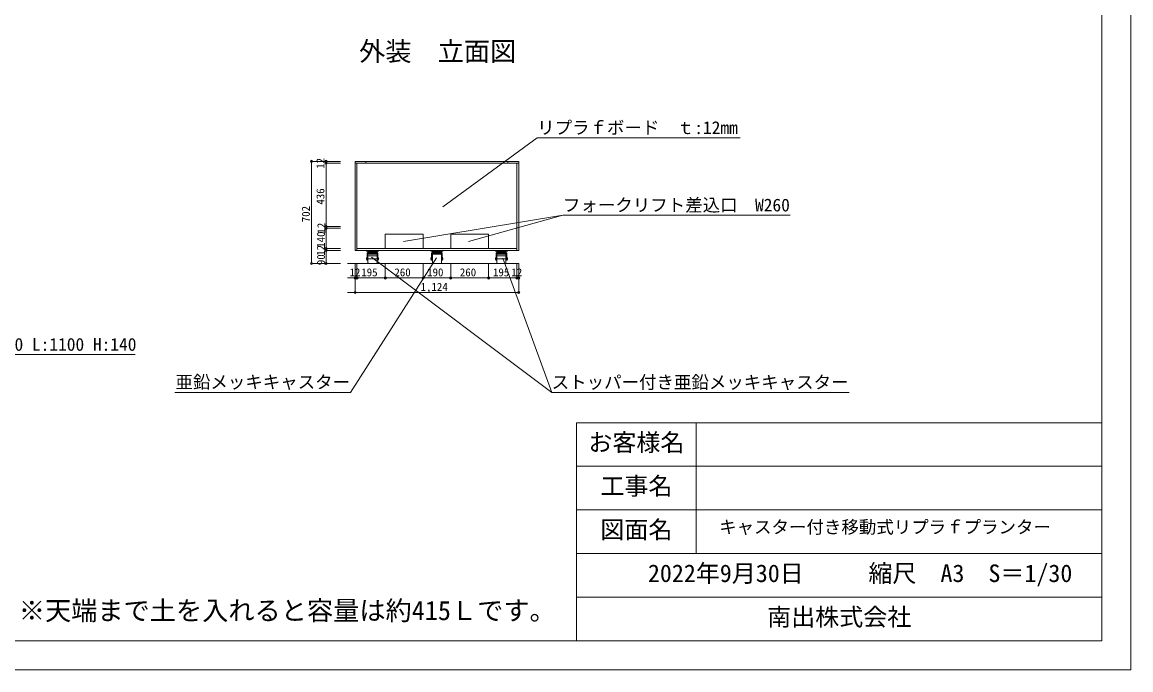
# Model space of a CAD drawing. Units: millimetres at full size, sheet at 1:30; details may follow other scales. Extents: x -6300 to 6300, y -4455 to 4455.
# Drawn here: x -1320 to 6300, y -4455 to 0 of the extents above; entities that cross this region are included whole.
import ezdxf
from ezdxf.enums import TextEntityAlignment as Align

# ---------------------------------------------------------------- set-up
doc = ezdxf.new("R2010")
doc.units = ezdxf.units.MM
doc.header["$LTSCALE"] = 30
doc.header["$PDMODE"] = 32
doc.header["$PDSIZE"] = 15
for name, color, linetype, lineweight in [('0-0', 7, 'Continuous', 18), ('0-1', 7, 'Continuous', 9), ('1-0', 7, 'Continuous', 9)]:
    doc.layers.add(name, color=color, linetype=linetype, lineweight=lineweight)
doc.styles.add('ＭＳ ゴシック', font='')
doc.styles.get('ＭＳ ゴシック').set_extended_font_data('MS Gothic')

msp = doc.modelspace()

# ---------------------------------------------------------------- linework, layer by layer
at = {"layer": '0-0'}
for p, q in [((6100, -4255), (6100, 4255)), ((-6100, -4255), (6100, -4255))]:
    msp.add_line(p, q, dxfattribs=at)
msp.add_lwpolyline([(6300, 4455), (-6300, 4455), (-6300, -4455), (6300, -4455)], close=True, dxfattribs=at)
at = {"layer": '0-1'}
for p, q in [((2491.33, -4255), (2491.33, -2755)), ((2491.33, -2755), (6100, -2755)), ((3311.9, -2755), (3311.9, -3655)), ((2491.33, -3055), (6100, -3055)), ((2491.33, -3355), (6100, -3355)), ((2491.33, -3655), (6100, -3655)), ((2491.33, -3955), (6100, -3955))]:
    msp.add_line(p, q, dxfattribs=at)
at = {"layer": '1-0'}
for p, q in [((1572.34, -1269.99), (2219.67, -795.99)), ((2219.67, -795.99), (3616.1, -795.99)), ((969.04, -969.76), (969.04, -957.76)), ((1043.04, -957.76), (969.04, -957.76)), ((969.04, -969.76), (969.04, -1569.76)), ((981.04, -969.76), (969.04, -969.76)), ((981.04, -969.76), (2019.04, -969.76)), ((981.04, -1557.76), (981.04, -969.76)), ((1043.04, -957.76), (2019.04, -957.76)), ((2019.04, -957.76), (2093.04, -957.76)), ((2019.04, -969.76), (2019.04, -957.76)), ((2019.04, -969.76), (2031.04, -969.76)), ((2031.04, -969.76), (2081.04, -969.76)), ((2081.04, -969.76), (2093.04, -969.76)), ((2081.04, -1557.76), (2081.04, -969.76)), ((2397.21, -1328.14), (1301.21, -1508.14)), ((1176.04, -1557.76), (1176.04, -1457.76)), ((1176.04, -1457.76), (1436.04, -1457.76)), ((1436.04, -1557.76), (1436.04, -1457.76)), ((1626.04, -1557.76), (1626.04, -1457.76)), ((1626.04, -1457.76), (1886.04, -1457.76)), ((1886.04, -1557.76), (1886.04, -1457.76)), ((969.04, -1569.76), (2093.04, -1569.76)), ((981.04, -1557.76), (981.04, -1569.76)), ((981.04, -1557.76), (2081.04, -1557.76)), ((1047.04, -1572.76), (1047.04, -1569.76)), ((1047.04, -1572.76), (1129.04, -1572.76)), ((1048.54, -1574.76), (1047.04, -1572.76)), ((1127.54, -1574.76), (1048.54, -1574.76)), ((1051.03, -1617.26), (1051.03, -1585.76)), ((1051.03, -1585.76), (1054.54, -1585.76)), ((1054.54, -1585.76), (1055.54, -1584.76)), ((1121.54, -1589.76), (1054.54, -1589.76)), ((1054.54, -1637.26), (1054.54, -1589.83)), ((1121.54, -1592.76), (1054.54, -1592.76)), ((1055.54, -1584.76), (1056.88, -1579.76)), ((1120.54, -1584.76), (1055.54, -1584.76)), ((1057.02, -1579.76), (1055.68, -1574.76)), ((1057.43, -1596.61), (1056.54, -1598.76)), ((1056.54, -1655.76), (1056.54, -1598.76)), ((1057.02, -1579.76), (1119.2, -1579.76)), ((1060.19, -1594.76), (1057.43, -1596.61)), ((1115.54, -1594.76), (1060.19, -1594.76)), ((1117.69, -1595.65), (1115.54, -1594.76)), ((1119.54, -1598.42), (1117.69, -1595.65)), ((1119.2, -1579.76), (1120.54, -1574.76)), ((1120.54, -1584.76), (1119.2, -1579.76)), ((1119.54, -1655.76), (1119.54, -1598.42)), ((1120.54, -1584.76), (1121.54, -1585.76)), ((1121.54, -1585.76), (1125.03, -1585.76)), ((1121.54, -1637.26), (1121.54, -1589.76)), ((1125.03, -1617.26), (1125.03, -1585.76)), ((1127.54, -1574.76), (1129.04, -1572.76)), ((1129.04, -1572.76), (1129.04, -1569.76)), ((1490.04, -1572.76), (1490.04, -1569.76)), ((1490.04, -1572.76), (1572.04, -1572.76)), ((1491.54, -1574.76), (1490.04, -1572.76)), ((1570.54, -1574.76), (1491.54, -1574.76)), ((1494.03, -1617.26), (1494.03, -1585.76)), ((1494.03, -1585.76), (1497.54, -1585.76)), ((1497.54, -1585.76), (1498.54, -1584.76)), ((1564.54, -1589.76), (1497.54, -1589.76)), ((1497.54, -1637.26), (1497.54, -1589.83)), ((1564.54, -1592.76), (1497.54, -1592.76)), ((1498.54, -1584.76), (1499.88, -1579.76)), ((1563.54, -1584.76), (1498.54, -1584.76)), ((1500.02, -1579.76), (1498.68, -1574.76)), ((1500.43, -1596.61), (1499.54, -1598.76)), ((1499.54, -1655.76), (1499.54, -1598.76)), ((1500.02, -1579.76), (1562.2, -1579.76)), ((1503.19, -1594.76), (1500.43, -1596.61)), ((1558.54, -1594.76), (1503.19, -1594.76)), ((1560.69, -1595.65), (1558.54, -1594.76)), ((1562.54, -1598.42), (1560.69, -1595.65)), ((1562.2, -1579.76), (1563.54, -1574.76)), ((1563.54, -1584.76), (1562.2, -1579.76)), ((1562.54, -1655.76), (1562.54, -1598.42)), ((1563.54, -1584.76), (1564.54, -1585.76)), ((1564.54, -1585.76), (1568.03, -1585.76)), ((1564.54, -1637.26), (1564.54, -1589.76)), ((1568.03, -1617.26), (1568.03, -1585.76)), ((1570.54, -1574.76), (1572.04, -1572.76)), ((1572.04, -1572.76), (1572.04, -1569.76)), ((1933.04, -1572.76), (1933.04, -1569.76)), ((1933.04, -1572.76), (2015.04, -1572.76)), ((1934.54, -1574.76), (1933.04, -1572.76)), ((2013.54, -1574.76), (1934.54, -1574.76)), ((1937.03, -1617.26), (1937.03, -1585.76)), ((1937.03, -1585.76), (1940.54, -1585.76)), ((1940.54, -1585.76), (1941.54, -1584.76)), ((2007.54, -1589.76), (1940.54, -1589.76)), ((1940.54, -1637.26), (1940.54, -1589.83)), ((2007.54, -1592.76), (1940.54, -1592.76)), ((1941.54, -1584.76), (1942.88, -1579.76)), ((2006.54, -1584.76), (1941.54, -1584.76)), ((1943.02, -1579.76), (1941.68, -1574.76)), ((1943.43, -1596.61), (1942.54, -1598.76)), ((1942.54, -1655.76), (1942.54, -1598.76)), ((1943.02, -1579.76), (2005.2, -1579.76)), ((1946.19, -1594.76), (1943.43, -1596.61)), ((2001.54, -1594.76), (1946.19, -1594.76)), ((2003.69, -1595.65), (2001.54, -1594.76)), ((2005.54, -1598.42), (2003.69, -1595.65)), ((2005.2, -1579.76), (2006.54, -1574.76)), ((2006.54, -1584.76), (2005.2, -1579.76)), ((2005.54, -1655.76), (2005.54, -1598.42)), ((2006.54, -1584.76), (2007.54, -1585.76)), ((2007.54, -1585.76), (2011.03, -1585.76)), ((2007.54, -1637.26), (2007.54, -1589.76)), ((2011.03, -1617.26), (2011.03, -1585.76)), ((2013.54, -1574.76), (2015.04, -1572.76)), ((2015.04, -1572.76), (2015.04, -1569.76)), ((2081.04, -1557.76), (2081.04, -1569.76)), ((2093.79, -1659.76), (917.35, -1659.76)), ((1527.27, -1620.27), (937.05, -2547.53)), ((1047.03, -1623.26), (1048.03, -1622.26)), ((1047.03, -1623.26), (1047.03, -1631.26)), ((1047.03, -1627.26), (1049.03, -1627.26)), ((1047.03, -1631.26), (1048.03, -1632.26)), ((1047.04, -1623.26), (1047.04, -1631.26)), ((1048.03, -1622.26), (1049.03, -1622.26)), ((1048.03, -1632.26), (1049.03, -1632.26)), ((1050.03, -1617.26), (1049.03, -1618.26)), ((1049.03, -1636.26), (1049.03, -1618.26)), ((1049.03, -1636.26), (1050.03, -1637.26)), ((1050.03, -1617.26), (1056.54, -1617.26)), ((1050.03, -1637.26), (1056.54, -1637.26)), ((1051.03, -1637.26), (1051.03, -1617.26)), ((1056.54, -1606.59), (1119.54, -1606.59)), ((1056.54, -1627.26), (1119.54, -1627.26)), ((1057.43, -1657.91), (1056.54, -1655.76)), ((1060.19, -1659.76), (1057.43, -1657.91)), ((1115.88, -1659.76), (1058.54, -1659.76)), ((1117.54, -1659.76), (1060.19, -1659.76)), ((2319.94, -2546.85), (1081.96, -1616.82)), ((1115.88, -1659.76), (1118.64, -1657.91)), ((1118.64, -1657.91), (1119.54, -1655.76)), ((1126.03, -1617.26), (1119.54, -1617.26)), ((1126.03, -1637.26), (1119.54, -1637.26)), ((1125.03, -1637.26), (1125.03, -1617.26)), ((1126.03, -1617.26), (1127.03, -1618.26)), ((1126.03, -1637.26), (1127.03, -1636.26)), ((1127.03, -1636.26), (1127.03, -1618.26)), ((1128.03, -1622.26), (1127.03, -1622.26)), ((1127.03, -1627.26), (1129.03, -1627.26)), ((1128.03, -1632.26), (1127.03, -1632.26)), ((1128.03, -1622.26), (1129.03, -1623.26)), ((1129.03, -1631.26), (1128.03, -1632.26)), ((1129.03, -1631.26), (1129.03, -1623.26)), ((1129.04, -1631.26), (1129.04, -1623.26)), ((1490.03, -1623.26), (1491.03, -1622.26)), ((1490.03, -1623.26), (1490.03, -1631.26)), ((1490.03, -1627.26), (1492.03, -1627.26)), ((1490.03, -1631.26), (1491.03, -1632.26)), ((1490.04, -1623.26), (1490.04, -1631.26)), ((1491.03, -1622.26), (1492.03, -1622.26)), ((1491.03, -1632.26), (1492.03, -1632.26)), ((1493.03, -1617.26), (1492.03, -1618.26)), ((1492.03, -1636.26), (1492.03, -1618.26)), ((1492.03, -1636.26), (1493.03, -1637.26)), ((1493.03, -1617.26), (1499.54, -1617.26)), ((1493.03, -1637.26), (1499.54, -1637.26)), ((1494.03, -1637.26), (1494.03, -1617.26)), ((1500.43, -1657.91), (1499.54, -1655.76)), ((1503.19, -1659.76), (1500.43, -1657.91)), ((1558.88, -1659.76), (1501.54, -1659.76)), ((1560.54, -1659.76), (1503.19, -1659.76)), ((1558.88, -1659.76), (1561.64, -1657.91)), ((1561.64, -1657.91), (1562.54, -1655.76)), ((1569.03, -1617.26), (1562.54, -1617.26)), ((1569.03, -1637.26), (1562.54, -1637.26)), ((1568.03, -1637.26), (1568.03, -1617.26)), ((1569.03, -1617.26), (1570.03, -1618.26)), ((1569.03, -1637.26), (1570.03, -1636.26)), ((1570.03, -1636.26), (1570.03, -1618.26)), ((1571.03, -1622.26), (1570.03, -1622.26)), ((1570.03, -1627.26), (1572.03, -1627.26)), ((1571.03, -1632.26), (1570.03, -1632.26)), ((1571.03, -1622.26), (1572.03, -1623.26)), ((1572.03, -1631.26), (1571.03, -1632.26)), ((1572.03, -1631.26), (1572.03, -1623.26)), ((1572.04, -1631.26), (1572.04, -1623.26)), ((1933.03, -1623.26), (1934.03, -1622.26)), ((1933.03, -1623.26), (1933.03, -1631.26)), ((1933.03, -1627.26), (1935.03, -1627.26)), ((1933.03, -1631.26), (1934.03, -1632.26)), ((1933.04, -1623.26), (1933.04, -1631.26)), ((1934.03, -1622.26), (1935.03, -1622.26)), ((1934.03, -1632.26), (1935.03, -1632.26)), ((1936.03, -1617.26), (1935.03, -1618.26)), ((1935.03, -1636.26), (1935.03, -1618.26)), ((1935.03, -1636.26), (1936.03, -1637.26)), ((1936.03, -1617.26), (1942.54, -1617.26)), ((1936.03, -1637.26), (1942.54, -1637.26)), ((1937.03, -1637.26), (1937.03, -1617.26)), ((1942.54, -1606.59), (2005.54, -1606.59)), ((1942.54, -1627.26), (2005.54, -1627.26)), ((1943.43, -1657.91), (1942.54, -1655.76)), ((1946.19, -1659.76), (1943.43, -1657.91)), ((2001.88, -1659.76), (1944.54, -1659.76)), ((2003.54, -1659.76), (1946.19, -1659.76)), ((2319.94, -2546.85), (1983.47, -1622.63)), ((2001.88, -1659.76), (2004.64, -1657.91)), ((2004.64, -1657.91), (2005.54, -1655.76)), ((2012.03, -1617.26), (2005.54, -1617.26)), ((2012.03, -1637.26), (2005.54, -1637.26)), ((2011.03, -1637.26), (2011.03, -1617.26)), ((2012.03, -1617.26), (2013.03, -1618.26)), ((2012.03, -1637.26), (2013.03, -1636.26)), ((2013.03, -1636.26), (2013.03, -1618.26)), ((2014.03, -1622.26), (2013.03, -1622.26)), ((2013.03, -1627.26), (2015.03, -1627.26)), ((2014.03, -1632.26), (2013.03, -1632.26)), ((2014.03, -1622.26), (2015.03, -1623.26)), ((2015.03, -1631.26), (2014.03, -1632.26)), ((2015.03, -1631.26), (2015.03, -1623.26)), ((2015.04, -1631.26), (2015.04, -1623.26)), ((2093.79, -1759.76), (917.35, -1759.76)), ((2093.79, -1859.76), (917.35, -1859.76)), ((-3111.38, -2286.7), (-543.57, -2286.7)), ((937.05, -2547.53), (-269.9, -2547.53)), ((2319.94, -2546.85), (4363.8, -2546.85))]:
    msp.add_line(p, q, dxfattribs=at)
at = {"layer": '1-0', "color": 4}
for p, q in [((669.04, -957.76), (669.04, -1659.76)), ((669.04, -957.76), (769.04, -957.76)), ((769.04, -957.76), (769.04, -969.76)), ((769.04, -957.76), (869.04, -957.76)), ((769.04, -969.76), (869.04, -969.76)), ((769.04, -969.76), (769.04, -1405.76)), ((769.04, -1405.76), (869.04, -1405.76)), ((769.04, -1405.76), (769.04, -1417.76)), ((769.04, -1417.76), (869.04, -1417.76)), ((769.04, -1417.76), (769.04, -1557.76)), ((769.04, -1557.76), (869.04, -1557.76)), ((769.04, -1557.76), (769.04, -1569.76)), ((769.04, -1569.76), (869.04, -1569.76)), ((769.04, -1569.76), (769.04, -1659.76)), ((669.04, -1659.76), (769.04, -1659.76)), ((769.04, -1659.76), (869.04, -1659.76)), ((969.04, -1759.76), (969.04, -1659.76)), ((981.04, -1759.76), (981.04, -1659.76)), ((1176.04, -1759.76), (1176.04, -1659.76)), ((1436.04, -1759.76), (1436.04, -1659.76)), ((1626.04, -1759.76), (1626.04, -1659.76)), ((1886.04, -1759.76), (1886.04, -1659.76)), ((2081.04, -1759.76), (2081.04, -1659.76)), ((2093.04, -1759.76), (2093.04, -1659.76)), ((969.04, -1759.76), (981.04, -1759.76)), ((969.04, -1859.76), (969.04, -1759.76)), ((981.04, -1759.76), (1176.04, -1759.76)), ((1176.04, -1759.76), (1436.04, -1759.76)), ((1436.04, -1759.76), (1626.04, -1759.76)), ((1626.04, -1759.76), (1886.04, -1759.76)), ((1886.04, -1759.76), (2081.04, -1759.76)), ((2081.04, -1759.76), (2093.04, -1759.76)), ((2093.04, -1859.76), (2093.04, -1759.76)), ((969.04, -1859.76), (2093.04, -1859.76))]:
    msp.add_line(p, q, dxfattribs=at)
at = {"layer": '1-0'}
for points in [[(1031.04, -969.76), (1043.04, -969.76), (1043.04, -957.76)], [(2093.04, -957.76), (2093.04, -969.76), (2093.04, -1569.76)], [(1748.1, -1509.69), (2397.21, -1328.14), (3958.88, -1328.14)]]:
    msp.add_lwpolyline(points, dxfattribs=at)
at = {"layer": '1-0', "color": 4}
for p in [(669.04, -957.76), (769.04, -957.76), (769.04, -969.76), (769.04, -1405.76), (769.04, -1417.76), (769.04, -1557.76), (769.04, -1569.76), (669.04, -1659.76), (769.04, -1659.76), (969.04, -1759.76), (981.04, -1759.76), (1176.04, -1759.76), (1436.04, -1759.76), (1626.04, -1759.76), (1886.04, -1759.76), (2081.04, -1759.76), (2093.04, -1759.76), (969.04, -1859.76), (2093.04, -1859.76)]:
    msp.add_point(p, dxfattribs=at)

# ---------------------------------------------------------------- texts
at = {"layer": '0-0', "style": 'ＭＳ ゴシック'}
for s, height, p in [('キャスター付き移動式リプラｆプランター', 87.98, (3470.75, -3543.03)), ('縮尺\u3000A3\u3000S＝1/30', 121, (4496.58, -3887.5)), ('南出株式会社', 121, (3800.67, -4187.5))]:
    msp.add_text(s, height=height, dxfattribs=at).set_placement(p, align=Align.BOTTOM_LEFT)
at = {"layer": '0-1', "style": 'ＭＳ ゴシック'}
for s, p in [('お客様名', (2571.61, -2987.5)), ('工事名', (2654.11, -3287.5)), ('図面名', (2654.11, -3587.5)), ('2022年9月30日', (2981, -3887.5))]:
    msp.add_text(s, height=121, dxfattribs=at).set_placement(p, align=Align.BOTTOM_LEFT)
at = {"layer": '1-0', "style": 'ＭＳ ゴシック'}
for s, height, p in [('外装\u3000立面図', 132, (995.94, -306.12)), ('リプラｆボード\u3000ｔ:12mm ', 87.98, (2219.67, -795.99)), ('フォークリフト差込口\u3000W260', 87.98, (2397.21, -1328.14)), ('再生リサイクルパレット\u3000W:1100 L:1100 H:140', 87.98, (-3111.38, -2286.7)), ('亜鉛メッキキャスター', 87.98, (-265.9, -2545.86)), ('ストッパー付き亜鉛メッキキャスター', 87.98, (2319.94, -2546.85)), ('※天端まで土を入れると容量は約415Ｌです。', 132, (-1342.9, -4152.71))]:
    msp.add_text(s, height=height, dxfattribs=at).set_placement(p, align=Align.BOTTOM_LEFT)
at = {"layer": '1-0', "color": 4, "style": 'ＭＳ ゴシック'}
for s, p in [('12', (774.04, -1008.76)), ('436', (774.04, -1255.26)), ('702', (674.04, -1376.26)), ('140', (777.8, -1552.04)), ('12', (780.13, -1454.63)), ('12', (777.25, -1607.34)), ('90', (778.09, -1671.37))]:
    msp.add_text(s, height=54.99, rotation=90, dxfattribs=at).set_placement(p, align=Align.BOTTOM_LEFT)
for s, p in [('12', (930.04, -1764.76)), ('195', (1011.04, -1764.76)), ('260', (1238.54, -1764.76)), ('190', (1463.54, -1764.76)), ('260', (1688.54, -1764.76)), ('195', (1916.04, -1764.76)), ('12', (2042.04, -1764.76)), ('1,124', (1418.54, -1864.76))]:
    msp.add_text(s, height=54.99, dxfattribs=at).set_placement(p, align=Align.BOTTOM_LEFT)

doc.saveas('drawing.dxf')
